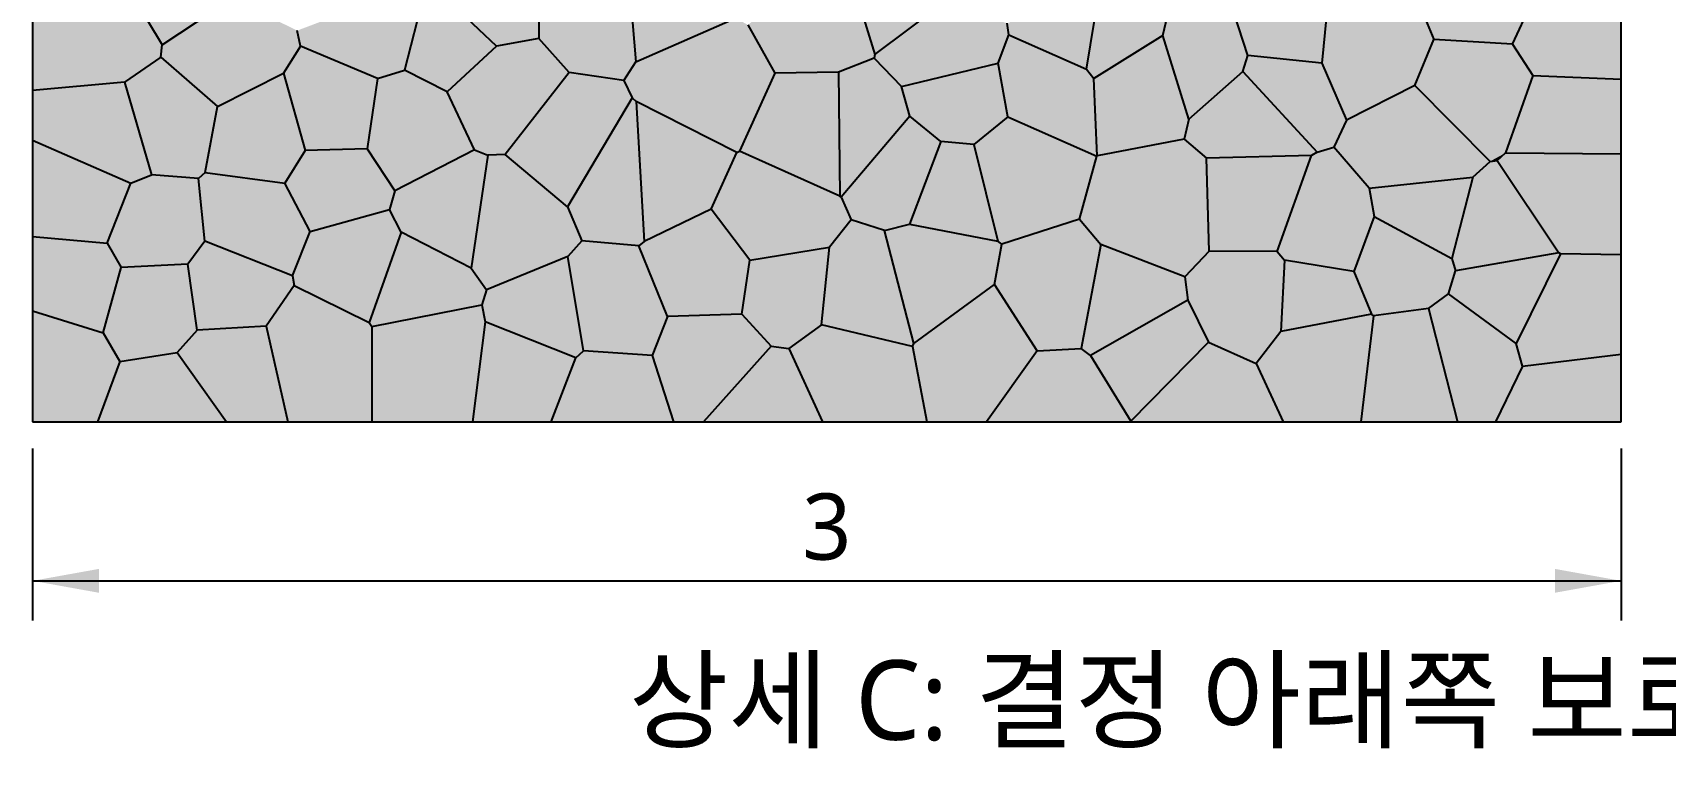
# Model space of a CAD drawing. Header units: millimetres. Extents: x 10 to 410, y 10 to 287.
# Drawn here: x 278 to 339.7, y 105.3 to 132.7 of the extents above; entities that cross this region are included whole.
import ezdxf
from ezdxf.enums import TextEntityAlignment as Align

# ---------------------------------------------------------------- set-up
doc = ezdxf.new("R2010")
doc.units = ezdxf.units.MM
for name, color, linetype in [('DIM', 3, 'CONTINUOUS'), ('ELECTRODE', 250, 'CONTINUOUS'), ('FILL_A', 254, 'CONTINUOUS'), ('FILL_B', 151, 'CONTINUOUS'), ('GRAIN', 8, 'CONTINUOUS'), ('MEMBRANE_A', 94, 'CONTINUOUS'), ('MEMBRANE_C', 30, 'CONTINUOUS'), ('OUTLINE', 7, 'CONTINUOUS'), ('TEXT', 7, 'CONTINUOUS')]:
    doc.layers.add(name, color=color, linetype=linetype)
doc.styles.get("Standard").update_dxf_attribs({"font": 'malgun.ttf'})

msp = doc.modelspace()

# ---------------------------------------------------------------- linework, layer by layer
at = {"layer": 'DIM'}
for p, q in [((278, 117), (278, 110.5)), ((338, 117), (338, 110.5)), ((278, 112), (338, 112))]:
    msp.add_line(p, q, dxfattribs=at)
for points in [[(278, 112), (280.5, 111.55), (280.5, 112.45)], [(338, 112), (335.5, 112.45), (335.5, 111.55)]]:
    msp.add_solid(points, dxfattribs=at)
at = {"layer": 'ELECTRODE'}
msp.add_line((278, 118), (338, 118), dxfattribs=at)
at = {"layer": 'FILL_A'}
for points in [[(297.11823, 132.476408), (297.129405, 135.421612), (297.676593, 136.049653)], [(297.11823, 132.476408), (297.676593, 136.049653), (300.582633, 133.992601)], [(301.762527, 135.291908), (300.582633, 133.992601), (300.777624, 131.600024)], [(301.762527, 135.291908), (300.777624, 131.600024), (304.543801, 133.24906)], [(338, 130.942182), (338, 134.607781), (334.58657, 133.748563)], [(297.11823, 132.476408), (300.582633, 133.992601), (300.777624, 131.600024)], [(338, 130.942182), (334.58657, 133.748563), (333.900414, 132.260986)], [(297.11823, 132.476408), (300.777624, 131.600024), (300.326264, 130.887275)], [(297.11823, 132.476408), (300.326264, 130.887275), (298.267953, 131.191046)], [(333.636938, 128.155766), (330.205922, 130.70127), (330.930196, 132.439)], [(333.636938, 128.155766), (330.930196, 132.439), (333.900414, 132.260986)], [(333.636938, 128.155766), (333.900414, 132.260986), (334.663851, 131.07846)], [(338, 130.942182), (333.900414, 132.260986), (334.663851, 131.07846)], [(282.487438, 127.328759), (281.467703, 130.822948), (278, 130.514001)], [(333.636938, 128.155766), (338, 130.942182), (334.663851, 131.07846)], [(333.636938, 128.155766), (338, 128.118692), (338, 130.942182)], [(282.487438, 127.328759), (278, 130.514001), (278, 128.636088)], [(333.05397, 127.837938), (330.205922, 130.70127), (327.630584, 129.393964)], [(333.636938, 128.155766), (333.05397, 127.837938), (330.205922, 130.70127)], [(308.914402, 125.62658), (311.129471, 129.549313), (308.538149, 126.482961)], [(308.914402, 125.62658), (312.307514, 128.585384), (311.129471, 129.549313)], [(314.452007, 124.829618), (313.554378, 128.470497), (314.838691, 129.514566)], [(314.452007, 124.829618), (314.838691, 129.514566), (318.199987, 128.037409)], [(333.05397, 127.837938), (327.630584, 129.393964), (327.14286, 128.374917)], [(281.709797, 127.019739), (278, 128.636088), (278, 124.99614)], [(282.487438, 127.328759), (278, 128.636088), (281.709797, 127.019739)], [(287.521474, 127.013011), (291.683397, 126.729438), (290.634745, 128.31375)], [(287.521474, 127.013011), (290.634745, 128.31375), (288.293308, 128.245379)], [(308.914402, 125.62658), (311.116803, 125.463951), (312.307514, 128.585384)], [(314.452007, 124.829618), (312.307514, 128.585384), (311.116803, 125.463951)], [(314.452007, 124.829618), (313.554378, 128.470497), (312.307514, 128.585384)], [(318.343253, 124.69579), (318.215248, 128.05139), (321.495832, 128.669383)], [(318.343253, 124.69579), (321.495832, 128.669383), (322.337538, 127.955048)], [(325.283912, 124.112432), (326.518903, 128.183574), (327.14286, 128.374917)], [(325.283912, 124.112432), (327.14286, 128.374917), (328.486723, 126.821749)], [(333.05397, 127.837938), (327.14286, 128.374917), (328.486723, 126.821749)], [(291.480885, 126.020661), (295.189959, 128.076652), (294.68916, 128.269693)], [(291.480885, 126.020661), (294.68916, 128.269693), (291.683397, 126.729438)], [(291.480885, 126.020661), (294.561807, 123.80635), (295.189959, 128.076652)], [(295.138414, 122.983531), (294.561807, 123.80635), (295.189959, 128.076652)], [(295.138414, 122.983531), (295.189959, 128.076652), (295.845334, 128.095061)], [(295.138414, 122.983531), (295.845334, 128.095061), (298.208164, 126.120577)], [(314.452007, 124.829618), (318.199987, 128.037409), (317.548343, 125.660366)], [(318.343253, 124.69579), (317.548343, 125.660366), (318.199987, 128.037409)], [(318.343253, 124.69579), (318.199987, 128.037409), (318.215248, 128.05139)], [(318.343253, 124.69579), (322.337538, 127.955048), (322.44004, 124.442623)], [(322.337538, 127.955048), (325.003788, 124.43011), (326.301709, 128.056246)], [(322.337538, 127.955048), (322.44004, 124.442623), (325.003788, 124.43011)], [(325.283912, 124.112432), (325.003788, 124.43011), (326.301709, 128.056246)], [(325.283912, 124.112432), (326.301709, 128.056246), (326.518903, 128.183574)], [(333.05397, 127.837938), (328.486723, 126.821749), (332.400044, 127.246429)], [(331.747524, 123.698803), (333.05397, 127.837938), (333.317148, 127.867023)], [(331.747524, 123.698803), (333.317148, 127.867023), (335.651181, 124.379136)], [(331.747524, 123.698803), (332.400044, 127.246429), (333.05397, 127.837938)], [(333.636938, 128.155766), (333.317148, 127.867023), (333.05397, 127.837938)], [(335.651181, 124.379136), (333.317148, 127.867023), (333.636938, 128.155766)], [(335.651181, 124.379136), (333.636938, 128.155766), (338, 128.118692)], [(335.651181, 124.379136), (338, 128.118692), (338, 124.304707)], [(282.487438, 127.328759), (281.337612, 123.82847), (280.813713, 124.746679)], [(282.487438, 127.328759), (280.813713, 124.746679), (281.709797, 127.019739)], [(282.487438, 127.328759), (283.855364, 123.95794), (281.337612, 123.82847)], [(282.487438, 127.328759), (284.267811, 127.195459), (284.507944, 124.829653)], [(282.487438, 127.328759), (284.507944, 124.829653), (283.855364, 123.95794)], [(284.267811, 127.195459), (284.510665, 127.413202), (287.521474, 127.013011)], [(284.267811, 127.195459), (287.521474, 127.013011), (288.480461, 125.188295)], [(284.267811, 127.195459), (288.480461, 125.188295), (287.809652, 123.50957)], [(284.267811, 127.195459), (287.809652, 123.50957), (284.507944, 124.829653)], [(331.601648, 124.16977), (328.486723, 126.821749), (332.400044, 127.246429)], [(331.747524, 123.698803), (331.601648, 124.16977), (332.400044, 127.246429)], [(281.709797, 127.019739), (278, 124.99614), (280.813713, 124.746679)], [(287.521474, 127.013011), (288.480461, 125.188295), (291.480885, 126.020661)], [(287.521474, 127.013011), (291.480885, 126.020661), (291.683397, 126.729438)], [(325.283912, 124.112432), (328.486723, 126.821749), (328.6697, 125.7538)], [(331.601648, 124.16977), (328.6697, 125.7538), (328.486723, 126.821749)], [(291.480885, 126.020661), (287.882032, 123.147993), (287.809652, 123.50957)], [(291.480885, 126.020661), (287.809652, 123.50957), (288.480461, 125.188295)], [(291.480885, 126.020661), (290.712819, 121.750761), (287.882032, 123.147993)], [(291.480885, 126.020661), (291.919819, 125.164367), (290.712819, 121.750761)], [(291.480885, 126.020661), (291.919819, 125.164367), (294.561807, 123.80635)], [(295.138414, 122.983531), (298.208164, 126.120577), (298.745919, 124.841412)], [(300.898585, 124.647869), (305.089357, 124.108804), (303.623265, 126.029416)], [(300.898585, 124.647869), (303.623265, 126.029416), (301.094115, 124.81174)], [(308.103225, 124.601957), (310.173873, 125.227455), (308.914402, 125.62658)], [(308.103225, 124.601957), (311.287612, 120.966419), (310.173873, 125.227455)], [(308.914402, 125.62658), (310.173873, 125.227455), (311.116803, 125.463951)], [(314.452007, 124.829618), (311.116803, 125.463951), (310.173873, 125.227455)], [(314.452007, 124.829618), (310.173873, 125.227455), (311.287612, 120.966419)], [(314.452007, 124.829618), (317.548343, 125.660366), (314.610665, 124.713111)], [(317.6092, 120.766566), (314.610665, 124.713111), (317.548343, 125.660366)], [(317.6092, 120.766566), (317.548343, 125.660366), (318.343253, 124.69579)], [(325.283912, 124.112432), (328.6697, 125.7538), (327.90106, 123.67588)], [(331.747524, 123.698803), (328.6697, 125.7538), (327.90106, 123.67588)], [(331.747524, 123.698803), (331.601648, 124.16977), (328.6697, 125.7538)], [(281.337612, 123.82847), (278, 122.188983), (278, 124.99614)], [(281.337612, 123.82847), (278, 124.99614), (280.813713, 124.746679)], [(283.855364, 123.95794), (287.809652, 123.50957), (284.507944, 124.829653)], [(294.961974, 122.422304), (291.919819, 125.164367), (290.712819, 121.750761)], [(294.961974, 122.422304), (294.561807, 123.80635), (291.919819, 125.164367)], [(295.138414, 122.983531), (298.745919, 124.841412), (298.220564, 124.249993)], [(298.220564, 124.249993), (298.745919, 124.841412), (300.898585, 124.647869)], [(298.220564, 124.249993), (300.898585, 124.647869), (301.985551, 121.979449)], [(300.898585, 124.647869), (301.985551, 121.979449), (304.782122, 122.06442)], [(300.898585, 124.647869), (304.782122, 122.06442), (305.089357, 124.108804)], [(306.56757, 120.771274), (308.103225, 124.601957), (305.089357, 124.108804)], [(306.56757, 120.771274), (307.793246, 121.660529), (308.103225, 124.601957)], [(308.103225, 124.601957), (307.793246, 121.660529), (311.237625, 120.849613)], [(308.103225, 124.601957), (311.237625, 120.849613), (311.287612, 120.966419)], [(314.452007, 124.829618), (311.287612, 120.966419), (314.332513, 123.183831)], [(314.452007, 124.829618), (314.332513, 123.183831), (314.610665, 124.713111)], [(317.6092, 120.766566), (314.332513, 123.183831), (314.610665, 124.713111)], [(317.6092, 120.766566), (318.343253, 124.69579), (321.516212, 123.481377)], [(318.343253, 124.69579), (322.44004, 124.442623), (321.516212, 123.481377)], [(295.091962, 121.773375), (298.80582, 120.678374), (298.220564, 124.249993)], [(295.091962, 121.773375), (298.220564, 124.249993), (295.138414, 122.983531)], [(298.220564, 124.249993), (301.985551, 121.979449), (301.396994, 120.512186)], [(298.220564, 124.249993), (301.396994, 120.512186), (298.80582, 120.678374)], [(306.56757, 120.771274), (305.089357, 124.108804), (304.782122, 122.06442)], [(324.21355, 120.200895), (322.44004, 124.442623), (321.516212, 123.481377)], [(324.21355, 120.200895), (325.003788, 124.43011), (322.44004, 124.442623)], [(324.21355, 120.200895), (325.283912, 124.112432), (325.003788, 124.43011)], [(324.21355, 120.200895), (325.152864, 121.415051), (325.283912, 124.112432)], [(325.152864, 121.415051), (327.90106, 123.67588), (325.283912, 124.112432)], [(331.747524, 123.698803), (335.651181, 124.379136), (335.716456, 124.343242)], [(331.747524, 123.698803), (335.716456, 124.343242), (334.039585, 120.962892)], [(334.039585, 120.962892), (338, 124.304707), (335.716456, 124.343242)], [(334.039585, 120.962892), (338, 120.559966), (338, 124.304707)], [(335.651181, 124.379136), (338, 124.304707), (335.716456, 124.343242)], [(281.337612, 123.82847), (280.662468, 121.362603), (278, 122.188983)], [(283.457446, 120.626983), (281.337612, 123.82847), (280.662468, 121.362603)], [(283.457446, 120.626983), (283.855364, 123.95794), (281.337612, 123.82847)], [(283.457446, 120.626983), (284.210963, 121.465811), (283.855364, 123.95794)], [(283.855364, 123.95794), (284.210963, 121.465811), (286.816885, 121.61109)], [(283.855364, 123.95794), (286.816885, 121.61109), (287.882032, 123.147993)], [(283.855364, 123.95794), (287.882032, 123.147993), (287.809652, 123.50957)], [(294.961974, 122.422304), (295.138414, 122.983531), (294.561807, 123.80635)], [(317.6092, 120.766566), (321.516212, 123.481377), (321.628068, 122.598523)], [(324.21355, 120.200895), (321.516212, 123.481377), (321.628068, 122.598523)], [(325.152864, 121.415051), (328.575755, 122.066964), (327.90106, 123.67588)], [(331.747524, 123.698803), (327.90106, 123.67588), (328.575755, 122.066964)], [(331.747524, 123.698803), (328.575755, 122.066964), (328.648554, 122.002126)], [(331.747524, 123.698803), (328.648554, 122.002126), (330.728416, 122.278764)], [(331.747524, 123.698803), (330.728416, 122.278764), (331.47643, 122.830717)], [(331.747524, 123.698803), (334.039585, 120.962892), (331.47643, 122.830717)], [(290.810128, 121.598073), (287.882032, 123.147993), (286.816885, 121.61109)], [(290.810128, 121.598073), (290.712819, 121.750761), (287.882032, 123.147993)], [(295.091962, 121.773375), (295.138414, 122.983531), (294.961974, 122.422304)], [(314.332513, 123.183831), (311.777035, 118), (311.237625, 120.849613)], [(314.332513, 123.183831), (311.237625, 120.849613), (311.287612, 120.966419)], [(314.332513, 123.183831), (314.031883, 118), (311.777035, 118)], [(314.332513, 123.183831), (315.948643, 120.678987), (314.031883, 118)], [(317.6092, 120.766566), (315.948643, 120.678987), (314.332513, 123.183831)], [(331.47643, 122.830717), (330.728416, 122.278764), (331.817616, 118)], [(331.47643, 122.830717), (331.817616, 118), (333.255822, 118)], [(331.47643, 122.830717), (333.255822, 118), (334.269253, 120.10976)], [(331.47643, 122.830717), (334.269253, 120.10976), (334.039585, 120.962892)], [(281.298311, 120.286396), (278, 118), (278, 122.188983)], [(281.298311, 120.286396), (278, 122.188983), (280.662468, 121.362603)], [(294.961974, 122.422304), (290.712819, 121.750761), (290.810128, 121.598073)], [(295.091962, 121.773375), (290.810128, 121.598073), (294.961974, 122.422304)], [(317.6092, 120.766566), (321.628068, 122.598523), (317.9609, 120.513127)], [(322.41093, 121.011047), (321.628068, 122.598523), (317.9609, 120.513127)], [(324.21355, 120.200895), (321.628068, 122.598523), (322.41093, 121.011047)], [(328.174743, 118), (331.817616, 118), (330.728416, 122.278764)], [(328.174743, 118), (330.728416, 122.278764), (328.648554, 122.002126)], [(283.457446, 120.626983), (287.638919, 118), (286.816885, 121.61109)], [(283.457446, 120.626983), (286.816885, 121.61109), (284.210963, 121.465811)], [(290.810128, 121.598073), (286.816885, 121.61109), (287.638919, 118)], [(290.810128, 121.598073), (287.638919, 118), (290.809688, 118)], [(295.091962, 121.773375), (294.615129, 118), (290.809688, 118)], [(295.091962, 121.773375), (290.809688, 118), (290.810128, 121.598073)], [(295.091962, 121.773375), (294.615129, 118), (297.579733, 118)], [(295.091962, 121.773375), (297.579733, 118), (298.515279, 120.41973)], [(295.091962, 121.773375), (298.515279, 120.41973), (298.80582, 120.678374)], [(301.396994, 120.512186), (301.985551, 121.979449), (304.782122, 122.06442)], [(301.396994, 120.512186), (304.782122, 122.06442), (305.89082, 120.866189)], [(306.56757, 120.771274), (304.782122, 122.06442), (305.89082, 120.866189)], [(307.836229, 118), (306.56757, 120.771274), (307.793246, 121.660529)], [(307.836229, 118), (307.793246, 121.660529), (311.237625, 120.849613)], [(324.21355, 120.200895), (325.152864, 121.415051), (328.575755, 122.066964)], [(324.21355, 120.200895), (328.575755, 122.066964), (328.648554, 122.002126)], [(324.21355, 120.200895), (328.648554, 122.002126), (328.174743, 118)], [(283.457446, 120.626983), (280.662468, 121.362603), (281.298311, 120.286396)], [(322.41093, 121.011047), (317.9609, 120.513127), (319.481604, 118.026026)], [(325.236422, 118), (319.481604, 118.026026), (322.41093, 121.011047)], [(325.236422, 118), (322.41093, 121.011047), (324.21355, 120.200895)], [(334.039585, 120.962892), (334.269253, 120.10976), (338, 120.559966)], [(281.298311, 120.286396), (280.449467, 118), (278, 118)], [(283.457446, 120.626983), (281.298311, 120.286396), (280.449467, 118)], [(283.457446, 120.626983), (280.449467, 118), (285.321471, 118)], [(283.457446, 120.626983), (285.321471, 118), (287.638919, 118)], [(298.80582, 120.678374), (302.211499, 118), (297.579733, 118)], [(298.80582, 120.678374), (297.579733, 118), (298.515279, 120.41973)], [(298.80582, 120.678374), (301.396994, 120.512186), (302.211499, 118)], [(301.396994, 120.512186), (305.89082, 120.866189), (303.334229, 118)], [(301.396994, 120.512186), (303.334229, 118), (302.211499, 118)], [(306.56757, 120.771274), (303.334229, 118), (305.89082, 120.866189)], [(306.56757, 120.771274), (307.836229, 118), (303.334229, 118)], [(307.836229, 118), (311.237625, 120.849613), (311.777035, 118)], [(319.481604, 118.026026), (315.948643, 120.678987), (314.031883, 118)], [(319.481604, 118.026026), (317.6092, 120.766566), (315.948643, 120.678987)], [(319.481604, 118.026026), (317.9609, 120.513127), (317.6092, 120.766566)], [(338, 118), (338, 120.559966), (334.269253, 120.10976)], [(324.21355, 120.200895), (328.174743, 118), (325.236422, 118)], [(338, 118), (334.269253, 120.10976), (333.255822, 118)], [(319.481604, 118.026026), (314.031883, 118), (319.480657, 118)], [(325.236422, 118), (319.480657, 118), (319.481604, 118.026026)]]:
    msp.add_solid(points, dxfattribs=at)
at = {"layer": 'FILL_B'}
for points in [[(292.928619, 134.636688), (297.129405, 135.421612), (297.11823, 132.476408)], [(332.326349, 135.542734), (330.615014, 133.194046), (330.930196, 132.439)], [(332.326349, 135.542734), (330.930196, 132.439), (333.900414, 132.260986)], [(332.326349, 135.542734), (333.900414, 132.260986), (334.58657, 133.748563)], [(281.467703, 130.822948), (278, 133.651405), (280.275884, 134.926841)], [(281.467703, 130.822948), (280.275884, 134.926841), (281.508408, 134.543476)], [(281.467703, 130.822948), (281.508408, 134.543476), (282.893903, 132.233817)], [(285.522061, 133.985708), (281.508408, 134.543476), (282.893903, 132.233817)], [(287.99357, 132.775686), (292.898296, 134.628851), (292.046287, 131.280717)], [(292.046287, 131.280717), (292.898296, 134.628851), (292.928619, 134.636688)], [(292.046287, 131.280717), (292.928619, 134.636688), (295.524645, 132.189597)], [(292.928619, 134.636688), (297.11823, 132.476408), (295.524645, 132.189597)], [(306.033921, 131.169437), (305.017409, 132.988422), (307.408482, 134.964433)], [(306.033921, 131.169437), (307.408482, 134.964433), (309.117928, 134.121496)], [(318.320621, 134.448763), (314.813233, 133.051013), (314.869381, 132.617015)], [(318.320621, 134.448763), (314.869381, 132.617015), (317.803182, 131.322163)], [(318.928728, 134.891218), (318.080693, 130.969488), (317.803182, 131.322163)], [(318.928728, 134.891218), (317.803182, 131.322163), (318.320621, 134.448763)], [(318.928728, 134.891218), (320.687507, 132.58691), (318.080693, 130.969488)], [(318.928728, 134.891218), (321.056515, 134.146797), (320.687507, 132.58691)], [(327.630584, 129.393964), (328.478129, 134.790798), (326.868716, 133.342582)], [(327.630584, 129.393964), (330.615014, 133.194046), (328.478129, 134.790798)], [(287.473084, 131.170083), (285.522061, 133.985708), (282.893903, 132.233817)], [(287.473084, 131.170083), (287.99357, 132.775686), (285.522061, 133.985708)], [(306.033921, 131.169437), (309.117928, 134.121496), (309.814804, 131.873119)], [(312.408027, 133.813779), (309.117928, 134.121496), (309.814804, 131.873119)], [(321.056515, 134.146797), (321.669504, 129.424983), (320.687507, 132.58691)], [(321.056515, 134.146797), (323.199575, 134.006932), (323.904037, 131.83833)], [(321.056515, 134.146797), (323.904037, 131.83833), (323.711789, 131.233983)], [(321.056515, 134.146797), (323.711789, 131.233983), (321.669504, 129.424983)], [(323.199575, 134.006932), (323.904037, 131.83833), (326.698316, 131.549182)], [(323.199575, 134.006932), (326.698316, 131.549182), (326.868716, 133.342582)], [(281.467703, 130.822948), (278, 130.514001), (278, 133.651405)], [(300.801509, 130.093837), (304.543801, 133.24906), (300.777624, 131.600024)], [(300.801509, 130.093837), (305.017409, 132.988422), (304.543801, 133.24906)], [(314.813233, 133.051013), (312.408027, 133.813779), (309.814804, 131.873119)], [(327.630584, 129.393964), (326.868716, 133.342582), (326.698316, 131.549182)], [(287.473084, 131.170083), (288.113988, 132.186217), (287.99357, 132.775686)], [(287.99357, 132.775686), (292.046287, 131.280717), (291.028722, 130.96788)], [(287.99357, 132.775686), (291.028722, 130.96788), (288.113988, 132.186217)], [(300.801509, 130.093837), (306.033921, 131.169437), (305.017409, 132.988422)], [(314.813233, 133.051013), (309.814804, 131.873119), (309.782012, 131.737242)], [(314.813233, 133.051013), (309.782012, 131.737242), (310.822962, 130.660714)], [(314.813233, 133.051013), (310.822962, 130.660714), (314.474459, 131.546823)], [(314.813233, 133.051013), (314.474459, 131.546823), (314.869381, 132.617015)], [(318.080693, 130.969488), (314.474459, 131.546823), (314.869381, 132.617015)], [(318.080693, 130.969488), (314.869381, 132.617015), (317.803182, 131.322163)], [(327.630584, 129.393964), (330.930196, 132.439), (330.615014, 133.194046)], [(281.467703, 130.822948), (282.893903, 132.233817), (282.840031, 131.77104)], [(287.473084, 131.170083), (282.893903, 132.233817), (282.840031, 131.77104)], [(288.293308, 128.245379), (288.113988, 132.186217), (287.473084, 131.170083)], [(288.293308, 128.245379), (291.028722, 130.96788), (288.113988, 132.186217)], [(292.046287, 131.280717), (295.524645, 132.189597), (293.653588, 130.466448)], [(295.189959, 128.076652), (293.653588, 130.466448), (295.524645, 132.189597)], [(295.189959, 128.076652), (295.524645, 132.189597), (297.11823, 132.476408)], [(295.189959, 128.076652), (297.11823, 132.476408), (298.267953, 131.191046)], [(318.080693, 130.969488), (321.669504, 129.424983), (320.687507, 132.58691)], [(327.630584, 129.393964), (330.205922, 130.70127), (330.930196, 132.439)], [(282.487438, 127.328759), (281.467703, 130.822948), (282.840031, 131.77104)], [(282.487438, 127.328759), (282.840031, 131.77104), (284.982022, 129.913342)], [(287.473084, 131.170083), (282.840031, 131.77104), (284.982022, 129.913342)], [(300.801509, 130.093837), (300.777624, 131.600024), (300.326264, 130.887275)], [(306.033921, 131.169437), (309.814804, 131.873119), (309.782012, 131.737242)], [(306.033921, 131.169437), (309.782012, 131.737242), (308.43467, 131.201939)], [(308.488435, 126.527748), (309.782012, 131.737242), (308.43467, 131.201939)], [(308.488435, 126.527748), (310.822962, 130.660714), (309.782012, 131.737242)], [(314.474459, 131.546823), (311.129471, 129.549313), (310.822962, 130.660714)], [(314.474459, 131.546823), (312.307514, 128.585384), (311.129471, 129.549313)], [(314.474459, 131.546823), (313.554378, 128.470497), (312.307514, 128.585384)], [(314.474459, 131.546823), (314.838691, 129.514566), (313.554378, 128.470497)], [(318.080693, 130.969488), (314.838691, 129.514566), (314.474459, 131.546823)], [(327.14286, 128.374917), (323.904037, 131.83833), (323.711789, 131.233983)], [(327.14286, 128.374917), (326.698316, 131.549182), (323.904037, 131.83833)], [(327.14286, 128.374917), (327.630584, 129.393964), (326.698316, 131.549182)], [(287.521474, 127.013011), (284.982022, 129.913342), (287.473084, 131.170083)], [(287.521474, 127.013011), (287.473084, 131.170083), (288.293308, 128.245379)], [(288.293308, 128.245379), (290.634745, 128.31375), (291.028722, 130.96788)], [(291.683397, 126.729438), (291.028722, 130.96788), (290.634745, 128.31375)], [(291.683397, 126.729438), (292.046287, 131.280717), (291.028722, 130.96788)], [(291.683397, 126.729438), (293.653588, 130.466448), (292.046287, 131.280717)], [(295.189959, 128.076652), (298.267953, 131.191046), (295.845334, 128.095061)], [(295.845334, 128.095061), (298.267953, 131.191046), (300.326264, 130.887275)], [(295.845334, 128.095061), (300.326264, 130.887275), (300.641289, 130.233366)], [(300.801509, 130.093837), (300.326264, 130.887275), (300.641289, 130.233366)], [(300.801509, 130.093837), (304.699566, 128.224819), (306.033921, 131.169437)], [(304.699566, 128.224819), (306.033921, 131.169437), (308.43467, 131.201939)], [(304.699566, 128.224819), (308.43467, 131.201939), (308.488435, 126.527748)], [(318.080693, 130.969488), (318.199987, 128.037409), (314.838691, 129.514566)], [(318.080693, 130.969488), (318.215248, 128.05139), (318.199987, 128.037409)], [(318.080693, 130.969488), (318.215248, 128.05139), (321.495832, 128.669383)], [(318.080693, 130.969488), (321.495832, 128.669383), (321.669504, 129.424983)], [(322.337538, 127.955048), (321.669504, 129.424983), (323.711789, 131.233983)], [(322.337538, 127.955048), (323.711789, 131.233983), (326.518903, 128.183574)], [(327.14286, 128.374917), (323.711789, 131.233983), (326.518903, 128.183574)], [(291.683397, 126.729438), (294.68916, 128.269693), (293.653588, 130.466448)], [(295.189959, 128.076652), (294.68916, 128.269693), (293.653588, 130.466448)], [(295.845334, 128.095061), (300.641289, 130.233366), (298.208164, 126.120577)], [(298.745919, 124.841412), (300.641289, 130.233366), (298.208164, 126.120577)], [(298.745919, 124.841412), (300.801509, 130.093837), (300.641289, 130.233366)], [(308.488435, 126.527748), (311.129471, 129.549313), (310.822962, 130.660714)], [(282.487438, 127.328759), (284.982022, 129.913342), (284.510665, 127.413202)], [(287.521474, 127.013011), (284.510665, 127.413202), (284.982022, 129.913342)], [(298.745919, 124.841412), (301.094115, 124.81174), (300.801509, 130.093837)], [(301.094115, 124.81174), (304.599928, 128.176633), (300.801509, 130.093837)], [(300.801509, 130.093837), (304.599928, 128.176633), (304.699566, 128.224819)], [(308.488435, 126.527748), (308.538149, 126.482961), (311.129471, 129.549313)], [(322.337538, 127.955048), (321.495832, 128.669383), (321.669504, 129.424983)], [(301.094115, 124.81174), (303.623265, 126.029416), (304.599928, 128.176633)], [(304.699566, 128.224819), (304.599928, 128.176633), (303.623265, 126.029416)], [(304.699566, 128.224819), (303.623265, 126.029416), (305.089357, 124.108804)], [(304.699566, 128.224819), (305.089357, 124.108804), (308.103225, 124.601957)], [(304.699566, 128.224819), (308.103225, 124.601957), (308.914402, 125.62658)], [(304.699566, 128.224819), (308.914402, 125.62658), (308.538149, 126.482961)], [(304.699566, 128.224819), (308.538149, 126.482961), (308.488435, 126.527748)], [(322.337538, 127.955048), (326.518903, 128.183574), (326.301709, 128.056246)], [(282.487438, 127.328759), (284.510665, 127.413202), (284.267811, 127.195459)], [(298.745919, 124.841412), (300.898585, 124.647869), (301.094115, 124.81174)]]:
    msp.add_solid(points, dxfattribs=at)
at = {"layer": 'GRAIN'}
for p, q in [((281.508408, 134.543476), (282.893903, 132.233817)), ((292.898296, 134.628851), (292.046287, 131.280717)), ((295.524645, 132.189597), (292.928619, 134.636688)), ((317.803182, 131.322163), (318.320621, 134.448763)), ((282.893903, 132.233817), (285.522061, 133.985708)), ((300.582633, 133.992601), (300.777624, 131.600024)), ((309.117928, 134.121496), (309.814804, 131.873119)), ((320.687507, 132.58691), (321.056515, 134.146797)), ((323.904037, 131.83833), (323.199575, 134.006932)), ((309.814804, 131.873119), (312.408027, 133.813779)), ((326.868716, 133.342582), (326.698316, 131.549182)), ((288.113988, 132.186217), (287.99357, 132.775686)), ((305.017409, 132.988422), (306.033921, 131.169437)), ((314.474459, 131.546823), (314.869381, 132.617015)), ((314.869381, 132.617015), (314.813233, 133.051013)), ((314.869381, 132.617015), (317.803182, 131.322163)), ((330.615014, 133.194046), (330.930196, 132.439)), ((282.840031, 131.77104), (282.893903, 132.233817)), ((288.113988, 132.186217), (287.473084, 131.170083)), ((291.028722, 130.96788), (288.113988, 132.186217)), ((295.524645, 132.189597), (293.653588, 130.466448)), ((297.11823, 132.476408), (295.524645, 132.189597)), ((320.687507, 132.58691), (318.080693, 130.969488)), ((321.669504, 129.424983), (320.687507, 132.58691)), ((333.900414, 132.260986), (334.663851, 131.07846)), ((282.840031, 131.77104), (281.467703, 130.822948)), ((282.840031, 131.77104), (284.982022, 129.913342)), ((309.782012, 131.737242), (308.43467, 131.201939)), ((309.814804, 131.873119), (309.782012, 131.737242)), ((309.782012, 131.737242), (310.822962, 130.660714)), ((310.822962, 130.660714), (314.474459, 131.546823)), ((314.838691, 129.514566), (314.474459, 131.546823)), ((323.711789, 131.233983), (323.904037, 131.83833)), ((326.698316, 131.549182), (323.904037, 131.83833)), ((326.698316, 131.549182), (327.630584, 129.393964)), ((284.982022, 129.913342), (287.473084, 131.170083)), ((287.473084, 131.170083), (288.293308, 128.245379)), ((291.028722, 130.96788), (290.634745, 128.31375)), ((291.028722, 130.96788), (292.046287, 131.280717)), ((293.653588, 130.466448), (292.046287, 131.280717)), ((298.267953, 131.191046), (295.845334, 128.095061)), ((300.326264, 130.887275), (300.641289, 130.233366)), ((306.033921, 131.169437), (304.699566, 128.224819)), ((308.43467, 131.201939), (306.033921, 131.169437)), ((308.43467, 131.201939), (308.488435, 126.527748)), ((317.803182, 131.322163), (318.080693, 130.969488)), ((318.215248, 128.05139), (318.080693, 130.969488)), ((321.669504, 129.424983), (323.711789, 131.233983)), ((323.711789, 131.233983), (326.518903, 128.183574)), ((334.663851, 131.07846), (333.636938, 128.155766)), ((334.663851, 131.07846), (338, 130.942182)), ((294.68916, 128.269693), (293.653588, 130.466448)), ((300.641289, 130.233366), (298.208164, 126.120577)), ((300.641289, 130.233366), (300.801509, 130.093837)), ((311.129471, 129.549313), (310.822962, 130.660714)), ((330.205922, 130.70127), (333.05397, 127.837938)), ((284.510665, 127.413202), (284.982022, 129.913342)), ((304.599928, 128.176633), (300.801509, 130.093837)), ((300.801509, 130.093837), (301.094115, 124.81174)), ((321.669504, 129.424983), (321.495832, 128.669383)), ((278, 128.636088), (281.709797, 127.019739)), ((312.307514, 128.585384), (311.116803, 125.463951)), ((313.554378, 128.470497), (314.452007, 124.829618)), ((328.486723, 126.821749), (327.14286, 128.374917)), ((295.189959, 128.076652), (294.561807, 123.80635)), ((303.623265, 126.029416), (304.599928, 128.176633)), ((304.599928, 128.176633), (304.699566, 128.224819)), ((308.488435, 126.527748), (304.699566, 128.224819)), ((317.548343, 125.660366), (318.199987, 128.037409)), ((322.44004, 124.442623), (322.337538, 127.955048)), ((325.003788, 124.43011), (326.301709, 128.056246)), ((332.400044, 127.246429), (333.05397, 127.837938)), ((333.05397, 127.837938), (333.317148, 127.867023)), ((333.317148, 127.867023), (333.636938, 128.155766)), ((333.317148, 127.867023), (335.651181, 124.379136)), ((333.636938, 128.155766), (338, 128.118692)), ((281.709797, 127.019739), (282.487438, 127.328759)), ((284.507944, 124.829653), (284.267811, 127.195459)), ((328.486723, 126.821749), (332.400044, 127.246429)), ((332.400044, 127.246429), (331.601648, 124.16977)), ((280.813713, 124.746679), (281.709797, 127.019739)), ((288.480461, 125.188295), (287.521474, 127.013011)), ((291.683397, 126.729438), (291.480885, 126.020661)), ((308.538149, 126.482961), (308.488435, 126.527748)), ((328.486723, 126.821749), (328.6697, 125.7538)), ((288.480461, 125.188295), (291.480885, 126.020661)), ((291.919819, 125.164367), (291.480885, 126.020661)), ((310.173873, 125.227455), (308.914402, 125.62658)), ((310.173873, 125.227455), (311.116803, 125.463951)), ((311.287612, 120.966419), (310.173873, 125.227455)), ((311.116803, 125.463951), (314.452007, 124.829618)), ((317.548343, 125.660366), (314.610665, 124.713111)), ((317.548343, 125.660366), (318.343253, 124.69579)), ((328.6697, 125.7538), (327.90106, 123.67588)), ((328.6697, 125.7538), (331.601648, 124.16977)), ((278, 124.99614), (280.813713, 124.746679)), ((280.813713, 124.746679), (281.337612, 123.82847)), ((284.507944, 124.829653), (283.855364, 123.95794)), ((287.809652, 123.50957), (284.507944, 124.829653)), ((287.809652, 123.50957), (288.480461, 125.188295)), ((291.919819, 125.164367), (290.712819, 121.750761)), ((294.561807, 123.80635), (291.919819, 125.164367)), ((298.745919, 124.841412), (298.220564, 124.249993)), ((301.985551, 121.979449), (300.898585, 124.647869)), ((307.793246, 121.660529), (308.103225, 124.601957)), ((314.332513, 123.183831), (314.610665, 124.713111)), ((314.610665, 124.713111), (314.452007, 124.829618)), ((318.343253, 124.69579), (317.6092, 120.766566)), ((321.516212, 123.481377), (318.343253, 124.69579)), ((298.220564, 124.249993), (295.138414, 122.983531)), ((298.80582, 120.678374), (298.220564, 124.249993)), ((304.782122, 122.06442), (305.089357, 124.108804)), ((322.44004, 124.442623), (321.516212, 123.481377)), ((325.003788, 124.43011), (322.44004, 124.442623)), ((325.003788, 124.43011), (325.283912, 124.112432)), ((325.283912, 124.112432), (325.152864, 121.415051)), ((327.90106, 123.67588), (325.283912, 124.112432)), ((331.601648, 124.16977), (331.747524, 123.698803)), ((335.651181, 124.379136), (331.747524, 123.698803)), ((335.716456, 124.343242), (334.039585, 120.962892)), ((335.716456, 124.343242), (335.651181, 124.379136)), ((338, 124.304707), (335.716456, 124.343242)), ((280.662468, 121.362603), (281.337612, 123.82847)), ((283.855364, 123.95794), (281.337612, 123.82847)), ((284.210963, 121.465811), (283.855364, 123.95794)), ((287.809652, 123.50957), (287.882032, 123.147993)), ((294.561807, 123.80635), (295.138414, 122.983531)), ((321.516212, 123.481377), (321.628068, 122.598523)), ((327.90106, 123.67588), (328.575755, 122.066964)), ((331.47643, 122.830717), (331.747524, 123.698803)), ((287.882032, 123.147993), (286.816885, 121.61109)), ((287.882032, 123.147993), (290.712819, 121.750761)), ((295.138414, 122.983531), (294.961974, 122.422304)), ((311.287612, 120.966419), (314.332513, 123.183831)), ((315.948643, 120.678987), (314.332513, 123.183831)), ((330.728416, 122.278764), (331.47643, 122.830717)), ((334.039585, 120.962892), (331.47643, 122.830717)), ((278, 122.188983), (280.662468, 121.362603)), ((290.810128, 121.598073), (294.961974, 122.422304)), ((294.961974, 122.422304), (295.091962, 121.773375)), ((321.628068, 122.598523), (317.9609, 120.513127)), ((321.628068, 122.598523), (322.41093, 121.011047)), ((330.728416, 122.278764), (328.648554, 122.002126)), ((330.728416, 122.278764), (331.817616, 118)), ((286.816885, 121.61109), (284.210963, 121.465811)), ((286.816885, 121.61109), (287.638919, 118)), ((290.712819, 121.750761), (290.810128, 121.598073)), ((290.810128, 121.598073), (290.809688, 118)), ((295.091962, 121.773375), (294.615129, 118)), ((298.515279, 120.41973), (295.091962, 121.773375)), ((301.985551, 121.979449), (301.396994, 120.512186)), ((304.782122, 122.06442), (301.985551, 121.979449)), ((304.782122, 122.06442), (305.89082, 120.866189)), ((307.793246, 121.660529), (306.56757, 120.771274)), ((311.237625, 120.849613), (307.793246, 121.660529)), ((328.575755, 122.066964), (325.152864, 121.415051)), ((328.648554, 122.002126), (328.174743, 118)), ((328.648554, 122.002126), (328.575755, 122.066964)), ((280.662468, 121.362603), (281.298311, 120.286396)), ((284.210963, 121.465811), (283.457446, 120.626983)), ((311.237625, 120.849613), (311.287612, 120.966419)), ((319.481604, 118.026026), (322.41093, 121.011047)), ((322.41093, 121.011047), (324.21355, 120.200895)), ((325.152864, 121.415051), (324.21355, 120.200895)), ((334.269253, 120.10976), (334.039585, 120.962892)), ((281.298311, 120.286396), (280.449467, 118)), ((281.298311, 120.286396), (283.457446, 120.626983)), ((283.457446, 120.626983), (285.321471, 118)), ((297.579733, 118), (298.515279, 120.41973)), ((298.515279, 120.41973), (298.80582, 120.678374)), ((301.396994, 120.512186), (298.80582, 120.678374)), ((301.396994, 120.512186), (302.211499, 118)), ((305.89082, 120.866189), (303.334229, 118)), ((305.89082, 120.866189), (306.56757, 120.771274)), ((306.56757, 120.771274), (307.836229, 118)), ((311.237625, 120.849613), (311.777035, 118)), ((315.948643, 120.678987), (314.031883, 118)), ((315.948643, 120.678987), (317.6092, 120.766566)), ((317.9609, 120.513127), (317.6092, 120.766566)), ((317.9609, 120.513127), (319.481604, 118.026026)), ((334.269253, 120.10976), (338, 120.559966)), ((324.21355, 120.200895), (325.236422, 118)), ((334.269253, 120.10976), (333.255822, 118)), ((319.481604, 118.026026), (319.480657, 118))]:
    msp.add_line(p, q, dxfattribs=at)
at = {"layer": 'MEMBRANE_A'}
for p, q in [((297.129405, 135.421612), (297.11823, 132.476408)), ((300.777624, 131.600024), (304.543801, 133.24906)), ((298.267953, 131.191046), (297.11823, 132.476408)), ((300.326264, 130.887275), (300.777624, 131.600024)), ((300.326264, 130.887275), (298.267953, 131.191046))]:
    msp.add_line(p, q, dxfattribs=at)
at = {"layer": 'MEMBRANE_C'}
for p, q in [((333.900414, 132.260986), (334.58657, 133.748563)), ((330.205922, 130.70127), (330.930196, 132.439)), ((333.900414, 132.260986), (330.930196, 132.439)), ((281.467703, 130.822948), (278, 130.514001)), ((281.467703, 130.822948), (282.487438, 127.328759)), ((330.205922, 130.70127), (327.630584, 129.393964)), ((311.129471, 129.549313), (308.538149, 126.482961)), ((312.307514, 128.585384), (311.129471, 129.549313)), ((314.838691, 129.514566), (313.554378, 128.470497)), ((314.838691, 129.514566), (318.199987, 128.037409)), ((327.630584, 129.393964), (327.14286, 128.374917)), ((290.634745, 128.31375), (288.293308, 128.245379)), ((290.634745, 128.31375), (291.683397, 126.729438)), ((313.554378, 128.470497), (312.307514, 128.585384)), ((321.495832, 128.669383), (318.215248, 128.05139)), ((321.495832, 128.669383), (322.337538, 127.955048)), ((326.518903, 128.183574), (327.14286, 128.374917)), ((288.293308, 128.245379), (287.521474, 127.013011)), ((294.68916, 128.269693), (291.683397, 126.729438)), ((294.68916, 128.269693), (295.189959, 128.076652)), ((295.845334, 128.095061), (295.189959, 128.076652)), ((298.208164, 126.120577), (295.845334, 128.095061)), ((318.215248, 128.05139), (318.199987, 128.037409)), ((326.301709, 128.056246), (322.337538, 127.955048)), ((326.518903, 128.183574), (326.301709, 128.056246)), ((284.267811, 127.195459), (282.487438, 127.328759)), ((284.510665, 127.413202), (284.267811, 127.195459)), ((284.510665, 127.413202), (287.521474, 127.013011)), ((308.538149, 126.482961), (308.914402, 125.62658)), ((298.208164, 126.120577), (298.745919, 124.841412)), ((303.623265, 126.029416), (301.094115, 124.81174)), ((305.089357, 124.108804), (303.623265, 126.029416)), ((308.914402, 125.62658), (308.103225, 124.601957)), ((300.898585, 124.647869), (298.745919, 124.841412)), ((301.094115, 124.81174), (300.898585, 124.647869)), ((305.089357, 124.108804), (308.103225, 124.601957))]:
    msp.add_line(p, q, dxfattribs=at)
at = {"layer": 'OUTLINE'}
for p, q in [((278, 178), (278, 118)), ((338, 118), (338, 178)), ((278, 118), (338, 118))]:
    msp.add_line(p, q, dxfattribs=at)

# ---------------------------------------------------------------- texts
at = {"layer": 'DIM'}
msp.add_text('3', height=2.5, dxfattribs=at).set_placement((308, 112.8), align=Align.CENTER)
at = {"layer": 'TEXT'}
msp.add_text('상세 C: 결정 아래쪽 보로노이 도메인 단면 (20:1)', height=3, dxfattribs=at).set_placement((341, 106), align=Align.CENTER)

doc.saveas('drawing.dxf')
